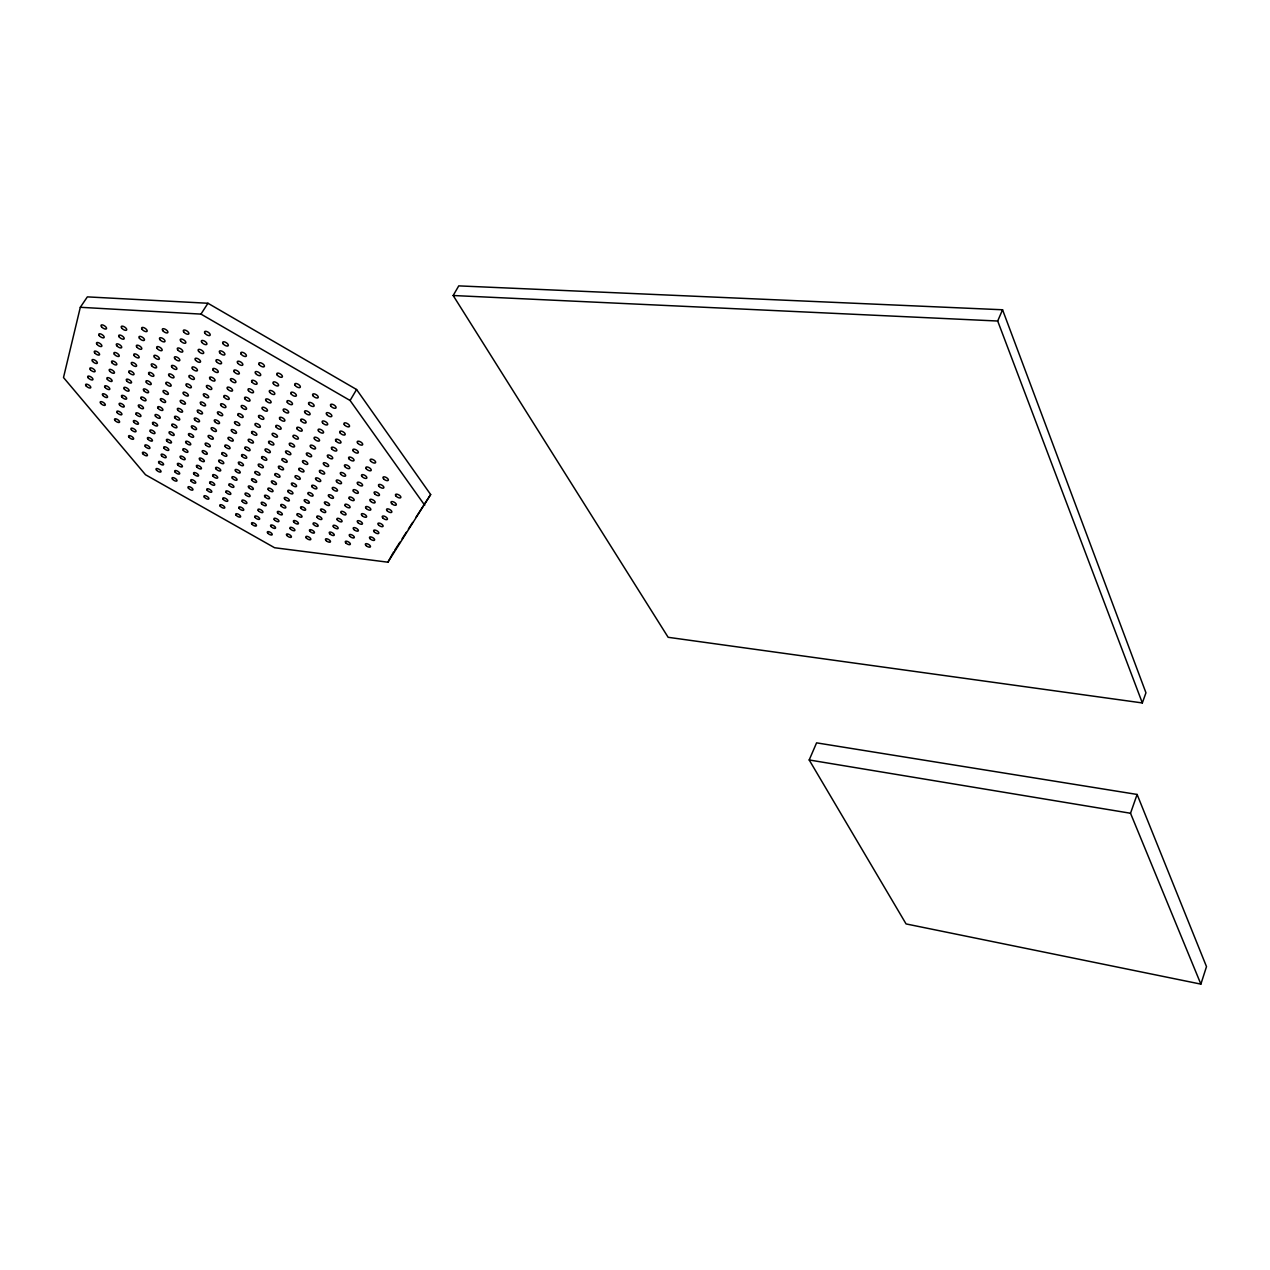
<?xml version="1.0" encoding="UTF-8"?>
<svg xmlns="http://www.w3.org/2000/svg" width="1270" height="1270" viewBox="0 0 1270 1270"><rect width="100%" height="100%" fill="white"/><g stroke="black" fill="none" stroke-linecap="round" stroke-linejoin="round"><path stroke-width="1.5" d="M80.312 307.292L63.5 377.539L145.51 474.742L274.574 547.735L387.906 562.197L430.657 494.554L356.568 389.509L207.947 303.26L87.36 296.878L80.312 307.292L200.962 314.103L350.091 400.494L424.704 505.254M1200.88 984.123L1206.5 966.629L1137.11 794.448L816.578 742.855L809.196 759.968L906.066 923.925L1200.88 984.123L1130.522 813.26L1137.11 794.448M1142.333 702.945L1145.953 692.785L1002.554 309.769L458.756 285.877L453.168 295.513L668.147 637.302L1142.333 702.945L997.696 321.024L1002.554 309.769M387.906 562.197L393.605 551.974M350.091 400.494L356.568 389.509M200.962 314.103L207.947 303.26M394.668 550.339L399.955 542.131M402.082 538.861L406.305 532.289M408.432 529.019L412.655 522.446M415.83 517.525L430.657 494.554M453.168 295.513L997.696 321.024M809.196 759.968L1130.522 813.26M366.109 545.608A2.889 1.222 29.3 0 0 370.427 546.846A2.889 1.222 29.3 0 0 367.22 543.798A2.889 1.222 29.3 0 0 366.109 545.608M268.954 442.881A3.048 1.318 31 0 0 273.637 444.881A3.048 1.318 31 0 0 271.081 441.547A3.048 1.318 31 0 0 268.954 442.881M396.224 496.3A3.048 1.349 29.5 0 0 400.796 497.57A3.048 1.349 29.5 0 0 397.462 494.3A3.048 1.349 29.5 0 0 396.224 496.3M383.715 478.996A3.08 1.381 29.7 0 0 388.318 480.266A3.08 1.381 29.7 0 0 384.921 476.948A3.08 1.381 29.7 0 0 383.715 478.996M370.522 460.867A3.111 1.397 30 0 0 375.333 462.915A3.111 1.397 30 0 0 372.888 459.534A3.111 1.397 30 0 0 370.522 460.867M357.537 442.928A3.143 1.429 30.3 0 0 362.379 444.992A3.143 1.429 30.3 0 0 359.886 441.547A3.143 1.429 30.3 0 0 357.537 442.928M344.313 424.656A3.175 1.445 30.6 0 0 349.202 426.736A3.175 1.445 30.6 0 0 346.662 423.212A3.175 1.445 30.6 0 0 344.313 424.656M330.835 406.051A3.207 1.476 31 0 0 335.772 408.13A3.207 1.476 31 0 0 333.184 404.558A3.207 1.476 31 0 0 330.835 406.051M387.302 510.921A3 1.318 29.4 0 0 391.795 512.191A3 1.318 29.4 0 0 388.493 508.984A3 1.318 29.4 0 0 387.302 510.921M391.731 503.666A3.016 1.333 29.4 0 0 396.256 504.936A3.016 1.333 29.4 0 0 392.938 501.698A3.016 1.333 29.4 0 0 391.731 503.666M374.888 494.014A3.032 1.333 29.7 0 0 379.412 495.268A3.032 1.333 29.7 0 0 376.079 492.014A3.032 1.333 29.7 0 0 374.888 494.014M379.27 486.553A3.048 1.349 29.7 0 0 383.826 487.823A3.048 1.349 29.7 0 0 380.46 484.537A3.048 1.349 29.7 0 0 379.27 486.553M361.823 476.298A3.064 1.365 30 0 0 366.554 478.314A3.064 1.365 30 0 0 364.125 474.996A3.064 1.365 30 0 0 361.823 476.298M366.141 468.646A3.08 1.381 30 0 0 370.903 470.678A3.08 1.381 30 0 0 368.475 467.328A3.08 1.381 30 0 0 366.141 468.646M348.964 458.772A3.096 1.381 30.2 0 0 353.727 460.804A3.096 1.381 30.2 0 0 351.266 457.422A3.096 1.381 30.2 0 0 348.964 458.772M353.203 450.913A3.111 1.397 30.3 0 0 358.029 452.961A3.111 1.397 30.3 0 0 355.552 449.548A3.111 1.397 30.3 0 0 353.203 450.913M335.867 440.912A3.127 1.397 30.5 0 0 340.677 442.976A3.127 1.397 30.5 0 0 338.169 439.531A3.127 1.397 30.5 0 0 335.867 440.912M340.058 432.848A3.143 1.429 30.6 0 0 344.9 434.911A3.143 1.429 30.6 0 0 342.376 431.435A3.143 1.429 30.6 0 0 340.058 432.848M322.532 422.751A3.159 1.429 30.8 0 0 327.39 424.815A3.159 1.429 30.8 0 0 324.834 421.322A3.159 1.429 30.8 0 0 322.532 422.751M326.644 414.464A3.175 1.445 30.9 0 0 331.549 416.544A3.175 1.445 30.9 0 0 328.978 413.004A3.175 1.445 30.9 0 0 326.644 414.464M308.943 404.241A3.191 1.445 31.2 0 0 313.849 406.321A3.191 1.445 31.2 0 0 311.245 402.765A3.191 1.445 31.2 0 0 308.943 404.241M312.991 395.732A3.207 1.476 31.2 0 0 317.945 397.827A3.207 1.476 31.2 0 0 315.325 394.224A3.207 1.476 31.2 0 0 312.991 395.732M295.116 385.397A3.223 1.476 31.5 0 0 300.053 387.493A3.223 1.476 31.5 0 0 297.402 383.858A3.223 1.476 31.5 0 0 295.116 385.397M378.635 525.097A2.953 1.27 29.3 0 0 383.064 526.351A2.953 1.27 29.3 0 0 379.793 523.224A2.953 1.27 29.3 0 0 378.635 525.097M382.937 518.065A2.969 1.302 29.4 0 0 387.398 519.319A2.969 1.302 29.4 0 0 384.111 516.144A2.969 1.302 29.4 0 0 382.937 518.065M366.331 508.572A2.984 1.302 29.6 0 0 370.792 509.826A2.984 1.302 29.6 0 0 367.49 506.635A2.984 1.302 29.6 0 0 366.331 508.572M370.586 501.332A3 1.318 29.6 0 0 375.079 502.603A3 1.318 29.6 0 0 371.745 499.38A3 1.318 29.6 0 0 370.586 501.332M353.393 491.252A3.016 1.318 29.9 0 0 358.045 493.236A3.016 1.318 29.9 0 0 355.648 489.998A3.016 1.318 29.9 0 0 353.393 491.252M357.568 483.822A3.032 1.333 29.9 0 0 362.267 485.839A3.032 1.333 29.9 0 0 359.854 482.552A3.032 1.333 29.9 0 0 357.568 483.822M340.646 474.123A3.048 1.333 30.2 0 0 345.345 476.123A3.048 1.333 30.2 0 0 342.9 472.837A3.048 1.333 30.2 0 0 340.646 474.123M344.773 466.503A3.064 1.365 30.2 0 0 349.504 468.519A3.064 1.365 30.2 0 0 347.059 465.185A3.064 1.365 30.2 0 0 344.773 466.503M327.676 456.692A3.08 1.365 30.4 0 0 332.423 458.708A3.08 1.365 30.4 0 0 329.93 455.358A3.08 1.365 30.4 0 0 327.676 456.692M331.74 448.866A3.096 1.381 30.5 0 0 336.518 450.898A3.096 1.381 30.5 0 0 334.01 447.5A3.096 1.381 30.5 0 0 331.74 448.866M314.468 438.944A3.111 1.381 30.7 0 0 319.262 440.976A3.111 1.381 30.7 0 0 316.722 437.563A3.111 1.381 30.7 0 0 314.468 438.944M318.468 430.911A3.127 1.413 30.8 0 0 323.294 432.959A3.127 1.413 30.8 0 0 320.738 429.498A3.127 1.413 30.8 0 0 318.468 430.911M301.038 420.862A3.143 1.413 31 0 0 305.848 422.91A3.143 1.413 31 0 0 303.276 419.449A3.143 1.413 31 0 0 301.038 420.862M304.959 412.623A3.159 1.429 31.1 0 0 309.816 414.687A3.159 1.429 31.1 0 0 307.229 411.162A3.159 1.429 31.1 0 0 304.959 412.623M287.353 402.463A3.175 1.429 31.4 0 0 292.211 404.527A3.175 1.429 31.4 0 0 289.592 400.987A3.175 1.429 31.4 0 0 287.353 402.463M291.195 394.002A3.191 1.46 31.4 0 0 296.101 396.081A3.191 1.46 31.4 0 0 293.465 392.493A3.191 1.46 31.4 0 0 291.195 394.002M273.415 383.73A3.207 1.46 31.7 0 0 278.305 385.81A3.207 1.46 31.7 0 0 275.638 382.206A3.207 1.46 31.7 0 0 273.415 383.73M277.193 375.031A3.238 1.476 31.8 0 0 282.13 377.126A3.238 1.476 31.8 0 0 279.448 373.475A3.238 1.476 31.8 0 0 277.193 375.031M259.207 364.633A3.238 1.476 32 0 0 264.16 366.728A3.238 1.476 32 0 0 261.43 363.061A3.238 1.476 32 0 0 259.207 364.633M370.221 538.861A2.905 1.238 29.3 0 0 374.571 540.115A2.905 1.238 29.3 0 0 371.348 537.035A2.905 1.238 29.3 0 0 370.221 538.861M374.396 532.035A2.937 1.254 29.3 0 0 378.793 533.289A2.937 1.254 29.3 0 0 375.539 530.177A2.937 1.254 29.3 0 0 374.396 532.035M358.029 522.7A2.937 1.254 29.5 0 0 362.41 523.938A2.937 1.254 29.5 0 0 359.14 520.811A2.937 1.254 29.5 0 0 358.029 522.7M362.156 515.683A2.953 1.27 29.6 0 0 366.57 516.938A2.953 1.27 29.6 0 0 363.284 513.778A2.953 1.27 29.6 0 0 362.156 515.683M345.202 505.762A2.969 1.286 29.8 0 0 349.79 507.73A2.969 1.286 29.8 0 0 347.424 504.555A2.969 1.286 29.8 0 0 345.202 505.762M349.266 498.554A2.984 1.302 29.8 0 0 353.885 500.539A2.984 1.302 29.8 0 0 351.504 497.332A2.984 1.302 29.8 0 0 349.266 498.554M332.581 489.014A3 1.302 30.1 0 0 337.217 490.998A3 1.302 30.1 0 0 334.788 487.775A3 1.302 30.1 0 0 332.581 489.014M336.582 481.616A3.016 1.318 30.1 0 0 341.249 483.616A3.016 1.318 30.1 0 0 338.82 480.362A3.016 1.318 30.1 0 0 336.582 481.616M319.738 471.98A3.032 1.318 30.3 0 0 324.406 473.964A3.032 1.318 30.3 0 0 321.945 470.694A3.032 1.318 30.3 0 0 319.738 471.98M323.675 464.391A3.048 1.333 30.4 0 0 328.374 466.392A3.048 1.333 30.4 0 0 325.914 463.074A3.048 1.333 30.4 0 0 323.675 464.391M306.673 454.628A3.064 1.349 30.6 0 0 311.372 456.644A3.064 1.349 30.6 0 0 308.864 453.311A3.064 1.349 30.6 0 0 306.673 454.628M310.547 446.849A3.08 1.365 30.7 0 0 315.277 448.866A3.08 1.365 30.7 0 0 312.769 445.484A3.08 1.365 30.7 0 0 310.547 446.849M293.37 436.975A3.096 1.365 30.9 0 0 298.117 439.007A3.096 1.365 30.9 0 0 295.561 435.61A3.096 1.365 30.9 0 0 293.37 436.975M297.164 428.99A3.111 1.381 31 0 0 301.958 431.022A3.111 1.381 31 0 0 299.387 427.593A3.111 1.381 31 0 0 297.164 428.99M279.829 419.005A3.127 1.381 31.2 0 0 284.607 421.053A3.127 1.381 31.2 0 0 282.003 417.592A3.127 1.381 31.2 0 0 279.829 419.005M283.559 410.797A3.143 1.413 31.3 0 0 288.385 412.861A3.143 1.413 31.3 0 0 285.766 409.353A3.143 1.413 31.3 0 0 283.559 410.797M266.033 400.717A3.159 1.413 31.5 0 0 270.859 402.765A3.159 1.413 31.5 0 0 268.208 399.24A3.159 1.413 31.5 0 0 266.033 400.717M269.684 392.287A3.175 1.429 31.6 0 0 274.558 394.351A3.175 1.429 31.6 0 0 271.891 390.795A3.175 1.429 31.6 0 0 269.684 392.287M251.984 382.079A3.191 1.429 31.8 0 0 256.858 384.143A3.191 1.429 31.8 0 0 254.159 380.571A3.191 1.429 31.8 0 0 251.984 382.079M255.572 373.428A3.223 1.46 31.9 0 0 260.477 375.507A3.223 1.46 31.9 0 0 257.762 371.888A3.223 1.46 31.9 0 0 255.572 373.428M237.696 363.109A3.223 1.46 32.2 0 0 242.602 365.188A3.223 1.46 32.2 0 0 239.855 361.537A3.223 1.46 32.2 0 0 237.696 363.109M241.189 354.219A3.254 1.476 32.3 0 0 246.142 356.314A3.254 1.476 32.3 0 0 243.38 352.615A3.254 1.476 32.3 0 0 241.189 354.219M223.123 343.773A3.27 1.476 32.5 0 0 228.076 345.869A3.27 1.476 32.5 0 0 225.266 342.154A3.27 1.476 32.5 0 0 223.123 343.773M349.98 536.416A2.889 1.222 29.5 0 0 354.282 537.654A2.889 1.222 29.5 0 0 351.06 534.591A2.889 1.222 29.5 0 0 349.98 536.416M353.981 529.606A2.921 1.238 29.5 0 0 358.315 530.844A2.921 1.238 29.5 0 0 355.076 527.748A2.921 1.238 29.5 0 0 353.981 529.606M337.264 519.843A2.921 1.238 29.7 0 0 341.789 521.779A2.921 1.238 29.7 0 0 339.423 518.684A2.921 1.238 29.7 0 0 337.264 519.843M341.201 512.858A2.937 1.254 29.8 0 0 345.757 514.81A2.937 1.254 29.8 0 0 343.392 511.683A2.937 1.254 29.8 0 0 341.201 512.858M324.755 503.46A2.953 1.254 30 0 0 329.311 505.412A2.953 1.254 30 0 0 326.914 502.269A2.953 1.254 30 0 0 324.755 503.46M328.644 496.3A2.969 1.286 30 0 0 333.232 498.253A2.969 1.286 30 0 0 330.819 495.078A2.969 1.286 30 0 0 328.644 496.3M312.039 486.807A2.984 1.286 30.3 0 0 316.627 488.775A2.984 1.286 30.3 0 0 314.198 485.569A2.984 1.286 30.3 0 0 312.039 486.807M315.865 479.441A3 1.302 30.3 0 0 320.484 481.425A3 1.302 30.3 0 0 318.04 478.187A3 1.302 30.3 0 0 315.865 479.441M299.101 469.852A3.016 1.302 30.5 0 0 303.736 471.837A3.016 1.302 30.5 0 0 301.244 468.582A3.016 1.302 30.5 0 0 299.101 469.852M302.847 462.296A3.032 1.318 30.6 0 0 307.515 464.296A3.032 1.318 30.6 0 0 305.022 460.994A3.032 1.318 30.6 0 0 302.847 462.296M285.925 452.596A3.048 1.318 30.8 0 0 290.592 454.596A3.048 1.318 30.8 0 0 288.068 451.279A3.048 1.318 30.8 0 0 285.925 452.596M289.623 444.849A3.064 1.349 30.9 0 0 294.322 446.865A3.064 1.349 30.9 0 0 291.783 443.5A3.064 1.349 30.9 0 0 289.623 444.849M272.526 435.054A3.08 1.349 31.1 0 0 277.241 437.055A3.08 1.349 31.1 0 0 274.669 433.673A3.08 1.349 31.1 0 0 272.526 435.054M276.146 427.085A3.096 1.365 31.2 0 0 280.892 429.117A3.096 1.365 31.2 0 0 278.305 425.704A3.096 1.365 31.2 0 0 276.146 427.085M258.889 417.179A3.111 1.365 31.4 0 0 263.636 419.195A3.111 1.365 31.4 0 0 261.017 415.766A3.111 1.365 31.4 0 0 258.889 417.179M262.43 409.003A3.127 1.381 31.5 0 0 267.224 411.051A3.127 1.381 31.5 0 0 264.589 407.575A3.127 1.381 31.5 0 0 262.43 409.003M244.999 398.986A3.143 1.381 31.7 0 0 249.777 401.018A3.143 1.381 31.7 0 0 247.126 397.526A3.143 1.381 31.7 0 0 244.999 398.986M248.46 390.604A3.159 1.413 31.8 0 0 253.286 392.652A3.159 1.413 31.8 0 0 250.619 389.112A3.159 1.413 31.8 0 0 248.46 390.604M230.854 380.46A3.175 1.413 32 0 0 235.68 382.508A3.175 1.413 32 0 0 232.966 378.952A3.175 1.413 32 0 0 230.854 380.46M234.251 371.856A3.207 1.429 32.1 0 0 239.109 373.92A3.207 1.429 32.1 0 0 236.379 370.316A3.207 1.429 32.1 0 0 234.251 371.856M216.456 361.601A3.207 1.429 32.3 0 0 221.329 363.664A3.207 1.429 32.3 0 0 218.567 360.029A3.207 1.429 32.3 0 0 216.456 361.601M219.758 352.758A3.238 1.46 32.4 0 0 224.663 354.838A3.238 1.46 32.4 0 0 221.885 351.171A3.238 1.46 32.4 0 0 219.758 352.758M201.787 342.376A3.254 1.46 32.7 0 0 206.692 344.456A3.254 1.46 32.7 0 0 203.883 340.773A3.254 1.46 32.7 0 0 201.787 342.376M205.01 333.311A3.27 1.476 32.8 0 0 209.963 335.407A3.27 1.476 32.8 0 0 207.121 331.66A3.27 1.476 32.8 0 0 205.01 333.311M346.027 543.115A2.873 1.206 29.4 0 0 350.314 544.354A2.873 1.206 29.4 0 0 347.091 541.322A2.873 1.206 29.4 0 0 346.027 543.115M329.978 533.987A2.873 1.206 29.7 0 0 334.248 535.21A2.873 1.206 29.7 0 0 331.01 532.178A2.873 1.206 29.7 0 0 329.978 533.987M333.375 526.732A2.905 1.222 29.7 0 0 337.868 528.669A2.905 1.222 29.7 0 0 335.518 525.605A2.905 1.222 29.7 0 0 333.375 526.732M317.167 517.493A2.905 1.222 29.9 0 0 321.643 519.43A2.905 1.222 29.9 0 0 319.278 516.35A2.905 1.222 29.9 0 0 317.167 517.493M320.929 510.54A2.937 1.238 29.9 0 0 325.453 512.477A2.937 1.238 29.9 0 0 323.072 509.365A2.937 1.238 29.9 0 0 320.929 510.54M304.562 501.206A2.937 1.238 30.2 0 0 309.086 503.142A2.937 1.238 30.2 0 0 306.673 500.015A2.937 1.238 30.2 0 0 304.562 501.206M308.277 494.062A2.953 1.27 30.2 0 0 312.833 496.014A2.953 1.27 30.2 0 0 310.404 492.839A2.953 1.27 30.2 0 0 308.277 494.062M291.751 484.632A2.969 1.27 30.4 0 0 296.307 486.585A2.969 1.27 30.4 0 0 293.862 483.394A2.969 1.27 30.4 0 0 291.751 484.632M295.402 477.298A2.984 1.286 30.5 0 0 299.99 479.266A2.984 1.286 30.5 0 0 297.529 476.044A2.984 1.286 30.5 0 0 295.402 477.298M278.717 467.757A3 1.286 30.7 0 0 283.305 469.725A3 1.286 30.7 0 0 280.813 466.487A3 1.286 30.7 0 0 278.717 467.757M282.289 460.232A3.016 1.302 30.7 0 0 286.925 462.216A3.016 1.302 30.7 0 0 284.416 458.946A3.016 1.302 30.7 0 0 282.289 460.232M265.446 450.596A3.032 1.302 31 0 0 270.081 452.58A3.032 1.302 31 0 0 267.541 449.278A3.032 1.302 31 0 0 265.446 450.596M251.952 433.133A3.064 1.318 31.3 0 0 256.635 435.134A3.064 1.318 31.3 0 0 254.048 431.784A3.064 1.318 31.3 0 0 251.952 433.133M255.397 425.228A3.08 1.349 31.3 0 0 260.096 427.228A3.08 1.349 31.3 0 0 257.508 423.831A3.08 1.349 31.3 0 0 255.397 425.228M238.22 415.369A3.096 1.349 31.6 0 0 242.935 417.37A3.096 1.349 31.6 0 0 240.3 413.956A3.096 1.349 31.6 0 0 238.22 415.369M241.586 407.241A3.111 1.365 31.6 0 0 246.332 409.257A3.111 1.365 31.6 0 0 243.681 405.813A3.111 1.365 31.6 0 0 241.586 407.241M224.234 397.272A3.127 1.365 31.9 0 0 228.981 399.304A3.127 1.365 31.9 0 0 226.298 395.827A3.127 1.365 31.9 0 0 224.234 397.272M227.52 388.938A3.143 1.397 31.9 0 0 232.315 390.969A3.143 1.397 31.9 0 0 229.616 387.445A3.143 1.397 31.9 0 0 227.52 388.938M209.994 378.857A3.159 1.397 32.2 0 0 214.789 380.905A3.159 1.397 32.2 0 0 212.058 377.349A3.159 1.397 32.2 0 0 209.994 378.857M213.201 370.3A3.191 1.413 32.3 0 0 218.027 372.348A3.191 1.413 32.3 0 0 215.281 368.76A3.191 1.413 32.3 0 0 213.201 370.3M195.501 360.108A3.191 1.413 32.5 0 0 200.327 362.156A3.191 1.413 32.5 0 0 197.548 358.553A3.191 1.413 32.5 0 0 195.501 360.108M198.612 351.314A3.223 1.429 32.6 0 0 203.486 353.377A3.223 1.429 32.6 0 0 200.692 349.726A3.223 1.429 32.6 0 0 198.612 351.314M183.769 331.978A3.254 1.46 32.9 0 0 188.674 334.058A3.254 1.46 32.9 0 0 185.833 330.343A3.254 1.46 32.9 0 0 183.769 331.978M326.199 540.671A2.857 1.191 29.6 0 0 330.438 541.909A2.857 1.191 29.6 0 0 327.215 538.893A2.857 1.191 29.6 0 0 326.199 540.671M309.785 531.13A2.873 1.191 29.8 0 0 314.198 533.035A2.873 1.191 29.8 0 0 311.849 530.019A2.873 1.191 29.8 0 0 309.785 531.13M313.452 524.367A2.889 1.206 29.9 0 0 317.897 526.288A2.889 1.206 29.9 0 0 315.531 523.24A2.889 1.206 29.9 0 0 313.452 524.367M297.307 515.191A2.889 1.206 30.1 0 0 301.768 517.096A2.889 1.206 30.1 0 0 299.371 514.033A2.889 1.206 30.1 0 0 297.307 515.191M300.911 508.238A2.921 1.222 30.1 0 0 305.403 510.175A2.921 1.222 30.1 0 0 302.99 507.079A2.921 1.222 30.1 0 0 300.911 508.238M284.623 498.967A2.921 1.222 30.3 0 0 289.115 500.888A2.921 1.222 30.3 0 0 286.671 497.776A2.921 1.222 30.3 0 0 284.623 498.967M288.163 491.855A2.937 1.238 30.4 0 0 292.687 493.792A2.937 1.238 30.4 0 0 290.243 490.633A2.937 1.238 30.4 0 0 288.163 491.855M271.716 482.473A2.953 1.254 30.6 0 0 276.241 484.41A2.953 1.254 30.6 0 0 273.764 481.251A2.953 1.254 30.6 0 0 271.716 482.473M275.193 475.17A2.969 1.27 30.6 0 0 279.749 477.123A2.969 1.27 30.6 0 0 277.257 473.916A2.969 1.27 30.6 0 0 275.193 475.17M258.588 465.693A2.984 1.27 30.9 0 0 263.144 467.646A2.984 1.27 30.9 0 0 260.636 464.423A2.984 1.27 30.9 0 0 258.588 465.693M261.985 458.2A3 1.286 30.9 0 0 266.589 460.169A3 1.286 30.9 0 0 264.065 456.914A3 1.286 30.9 0 0 261.985 458.2M245.237 448.627A3.016 1.286 31.1 0 0 249.841 450.596A3.016 1.286 31.1 0 0 247.269 447.31A3.016 1.286 31.1 0 0 245.237 448.627M248.571 440.944A3.032 1.302 31.2 0 0 253.206 442.928A3.032 1.302 31.2 0 0 250.634 439.611A3.032 1.302 31.2 0 0 248.571 440.944M231.648 431.26A3.048 1.302 31.4 0 0 236.284 433.245A3.048 1.302 31.4 0 0 233.68 429.895A3.048 1.302 31.4 0 0 231.648 431.26M234.902 423.37A3.064 1.333 31.5 0 0 239.585 425.371A3.064 1.333 31.5 0 0 236.966 421.989A3.064 1.333 31.5 0 0 234.902 423.37M217.821 413.575A3.08 1.333 31.7 0 0 222.488 415.576A3.08 1.333 31.7 0 0 219.837 412.178A3.08 1.333 31.7 0 0 217.821 413.575M220.996 405.495A3.096 1.349 31.8 0 0 225.711 407.495A3.096 1.349 31.8 0 0 223.044 404.066A3.096 1.349 31.8 0 0 220.996 405.495M203.74 395.589A3.111 1.349 32 0 0 208.455 397.605A3.111 1.349 32 0 0 205.756 394.144A3.111 1.349 32 0 0 203.74 395.589M206.835 387.286A3.127 1.365 32.1 0 0 211.598 389.318A3.127 1.365 32.1 0 0 208.883 385.81A3.127 1.365 32.1 0 0 206.835 387.286M189.405 377.285A3.143 1.365 32.3 0 0 194.167 379.301A3.143 1.365 32.3 0 0 191.421 375.777A3.143 1.365 32.3 0 0 189.405 377.285M192.437 368.76A3.175 1.397 32.4 0 0 197.231 370.792A3.175 1.397 32.4 0 0 194.469 367.236A3.175 1.397 32.4 0 0 192.437 368.76M174.815 358.632A3.175 1.397 32.6 0 0 179.626 360.664A3.175 1.397 32.6 0 0 176.816 357.092A3.175 1.397 32.6 0 0 174.815 358.632M177.752 349.885A3.207 1.413 32.7 0 0 182.594 351.933A3.207 1.413 32.7 0 0 179.768 348.313A3.207 1.413 32.7 0 0 177.752 349.885M159.972 339.646A3.223 1.413 33 0 0 164.798 341.693A3.223 1.413 33 0 0 161.957 338.042A3.223 1.413 33 0 0 159.972 339.646M162.814 330.676A3.238 1.429 33 0 0 167.688 332.74A3.238 1.429 33 0 0 164.814 329.041A3.238 1.429 33 0 0 162.814 330.676M306.165 537.797A2.842 1.175 29.8 0 0 310.563 539.686A2.842 1.175 29.8 0 0 308.229 536.702A2.842 1.175 29.8 0 0 306.165 537.797M290.258 528.764A2.857 1.175 30 0 0 294.64 530.654A2.857 1.175 30 0 0 292.275 527.653A2.857 1.175 30 0 0 290.258 528.764M293.751 522.018A2.873 1.191 30 0 0 298.18 523.923A2.873 1.191 30 0 0 295.799 520.89A2.873 1.191 30 0 0 293.751 522.018M277.685 512.889A2.873 1.191 30.2 0 0 282.115 514.794A2.873 1.191 30.2 0 0 279.702 511.746A2.873 1.191 30.2 0 0 277.685 512.889M281.13 505.984A2.905 1.206 30.3 0 0 285.591 507.905A2.905 1.206 30.3 0 0 283.162 504.809A2.905 1.206 30.3 0 0 281.13 505.984M264.906 496.76A2.905 1.206 30.5 0 0 269.367 498.681A2.905 1.206 30.5 0 0 266.922 495.57A2.905 1.206 30.5 0 0 264.906 496.76M268.287 489.664A2.937 1.222 30.5 0 0 272.78 491.601A2.937 1.222 30.5 0 0 270.32 488.458A2.937 1.222 30.5 0 0 268.287 489.664M251.92 480.346A2.937 1.222 30.8 0 0 256.413 482.282A2.937 1.222 30.8 0 0 253.921 479.123A2.937 1.222 30.8 0 0 251.92 480.346M255.222 473.075A2.953 1.254 30.8 0 0 259.763 475.012A2.953 1.254 30.8 0 0 257.254 471.821A2.953 1.254 30.8 0 0 255.222 473.075M238.712 463.661A2.969 1.254 31 0 0 243.237 465.598A2.969 1.254 31 0 0 240.697 462.391A2.969 1.254 31 0 0 238.712 463.661M241.951 456.2A2.984 1.27 31.1 0 0 246.507 458.153A2.984 1.27 31.1 0 0 243.967 454.898A2.984 1.27 31.1 0 0 241.951 456.2M225.266 446.675A3 1.27 31.3 0 0 229.838 448.627A3 1.27 31.3 0 0 227.251 445.357A3 1.27 31.3 0 0 225.266 446.675M228.425 439.023A3.016 1.286 31.4 0 0 233.029 440.992A3.016 1.286 31.4 0 0 230.441 437.69A3.016 1.286 31.4 0 0 228.425 439.023M211.582 429.403A3.032 1.286 31.6 0 0 216.186 431.371A3.032 1.286 31.6 0 0 213.566 428.038A3.032 1.286 31.6 0 0 211.582 429.403M214.678 421.545A3.048 1.302 31.6 0 0 219.313 423.529A3.048 1.302 31.6 0 0 216.678 420.179A3.048 1.302 31.6 0 0 214.678 421.545M197.675 411.813A3.064 1.302 31.9 0 0 202.311 413.798A3.064 1.302 31.9 0 0 199.644 410.416A3.064 1.302 31.9 0 0 197.675 411.813M200.676 403.765A3.08 1.333 31.9 0 0 205.359 405.765A3.08 1.333 31.9 0 0 202.676 402.336A3.08 1.333 31.9 0 0 200.676 403.765M183.499 393.922A3.096 1.333 32.2 0 0 188.182 395.923A3.096 1.333 32.2 0 0 185.468 392.478A3.096 1.333 32.2 0 0 183.499 393.922M186.436 385.667A3.127 1.349 32.2 0 0 191.151 387.683A3.127 1.349 32.2 0 0 188.42 384.191A3.127 1.349 32.2 0 0 186.436 385.667M169.085 375.714A3.127 1.349 32.5 0 0 173.815 377.73A3.127 1.349 32.5 0 0 171.053 374.221A3.127 1.349 32.5 0 0 169.085 375.714M171.926 367.236A3.159 1.365 32.5 0 0 176.689 369.268A3.159 1.365 32.5 0 0 173.911 365.728A3.159 1.365 32.5 0 0 171.926 367.236M154.416 357.188A3.159 1.365 32.8 0 0 159.179 359.204A3.159 1.365 32.8 0 0 156.353 355.632A3.159 1.365 32.8 0 0 154.416 357.188M157.162 348.488A3.191 1.397 32.9 0 0 161.973 350.52A3.191 1.397 32.9 0 0 159.131 346.916A3.191 1.397 32.9 0 0 157.162 348.488M139.462 338.312A3.207 1.397 33.1 0 0 144.272 340.344A3.207 1.397 33.1 0 0 141.399 336.709A3.207 1.397 33.1 0 0 139.462 338.312M142.129 329.374A3.223 1.413 33.2 0 0 146.971 331.422A3.223 1.413 33.2 0 0 144.082 327.755A3.223 1.413 33.2 0 0 142.129 329.374M286.798 535.416A2.826 1.159 30 0 0 291.163 537.289A2.826 1.159 30 0 0 288.814 534.321A2.826 1.159 30 0 0 286.798 535.416M270.954 526.431A2.842 1.159 30.2 0 0 275.32 528.304A2.842 1.159 30.2 0 0 272.939 525.32A2.842 1.159 30.2 0 0 270.954 526.431M274.304 519.716A2.857 1.175 30.2 0 0 278.686 521.605A2.857 1.175 30.2 0 0 276.304 518.589A2.857 1.175 30.2 0 0 274.304 519.716M258.302 510.635A2.873 1.175 30.4 0 0 262.699 512.524A2.873 1.175 30.4 0 0 260.286 509.492A2.873 1.175 30.4 0 0 258.302 510.635M261.588 503.745A2.889 1.191 30.4 0 0 266.017 505.65A2.889 1.191 30.4 0 0 263.573 502.587A2.889 1.191 30.4 0 0 261.588 503.745M245.443 494.57A2.889 1.191 30.6 0 0 249.873 496.475A2.889 1.191 30.6 0 0 247.412 493.395A2.889 1.191 30.6 0 0 245.443 494.57M248.666 487.505A2.921 1.206 30.7 0 0 253.127 489.426A2.921 1.206 30.7 0 0 250.65 486.315A2.921 1.206 30.7 0 0 248.666 487.505M232.362 478.25A2.921 1.206 30.9 0 0 236.839 480.155A2.921 1.206 30.9 0 0 234.331 477.028A2.921 1.206 30.9 0 0 232.362 478.25M235.522 470.995A2.953 1.238 31 0 0 240.014 472.932A2.953 1.238 31 0 0 237.49 469.757A2.953 1.238 31 0 0 235.522 470.995M219.075 461.645A2.953 1.238 31.2 0 0 223.568 463.566A2.953 1.238 31.2 0 0 221.028 460.375A2.953 1.238 31.2 0 0 219.075 461.645M222.139 454.215A2.969 1.254 31.2 0 0 226.679 456.152A2.969 1.254 31.2 0 0 224.107 452.93A2.969 1.254 31.2 0 0 222.139 454.215M205.549 444.738A2.984 1.254 31.4 0 0 210.074 446.691A2.984 1.254 31.4 0 0 207.486 443.436A2.984 1.254 31.4 0 0 205.549 444.738M208.534 437.134A3 1.27 31.5 0 0 213.106 439.087A3 1.27 31.5 0 0 210.502 435.8A3 1.27 31.5 0 0 208.534 437.134M191.786 427.561A3.016 1.27 31.7 0 0 196.358 429.514A3.016 1.27 31.7 0 0 193.723 426.212A3.016 1.27 31.7 0 0 191.786 427.561M194.707 419.751A3.032 1.286 31.8 0 0 199.311 421.719A3.032 1.286 31.8 0 0 196.659 418.37A3.032 1.286 31.8 0 0 194.707 419.751M177.784 410.083A3.048 1.286 32 0 0 182.388 412.051A3.048 1.286 32 0 0 179.705 408.686A3.048 1.286 32 0 0 177.784 410.083M180.626 402.066A3.08 1.302 32.1 0 0 185.261 404.05A3.08 1.302 32.1 0 0 182.562 400.653A3.08 1.302 32.1 0 0 180.626 402.066M163.528 392.287A3.08 1.302 32.3 0 0 168.18 394.272A3.08 1.302 32.3 0 0 165.449 390.842A3.08 1.302 32.3 0 0 163.528 392.287M166.291 384.064A3.111 1.333 32.4 0 0 170.974 386.064A3.111 1.333 32.4 0 0 168.227 382.603A3.111 1.333 32.4 0 0 166.291 384.064M149.034 374.174A3.111 1.333 32.6 0 0 153.718 376.174A3.111 1.333 32.6 0 0 150.939 372.697A3.111 1.333 32.6 0 0 149.034 374.174M151.701 365.744A3.143 1.349 32.7 0 0 156.416 367.76A3.143 1.349 32.7 0 0 153.622 364.236A3.143 1.349 32.7 0 0 151.701 365.744M134.271 355.743A3.159 1.349 32.9 0 0 139.001 357.759A3.159 1.349 32.9 0 0 136.16 354.219A3.159 1.349 32.9 0 0 134.271 355.743M136.843 347.091A3.175 1.365 33 0 0 141.605 349.123A3.175 1.365 33 0 0 138.763 345.535A3.175 1.365 33 0 0 136.843 347.091M119.237 336.979A3.191 1.365 33.2 0 0 124 339.011A3.191 1.365 33.2 0 0 121.126 335.391A3.191 1.365 33.2 0 0 119.237 336.979M121.73 328.104A3.207 1.397 33.3 0 0 126.524 330.137A3.207 1.397 33.3 0 0 123.634 326.485A3.207 1.397 33.3 0 0 121.73 328.104M267.668 533.051A2.826 1.143 30.1 0 0 271.986 534.924A2.826 1.143 30.1 0 0 269.621 531.971A2.826 1.143 30.1 0 0 267.668 533.051M251.889 524.113A2.826 1.143 30.3 0 0 256.222 525.986A2.826 1.143 30.3 0 0 253.825 523.018A2.826 1.143 30.3 0 0 251.889 524.113M255.079 517.43A2.842 1.159 30.4 0 0 259.445 519.303A2.842 1.159 30.4 0 0 257.032 516.303A2.842 1.159 30.4 0 0 255.079 517.43M239.157 508.397A2.857 1.159 30.5 0 0 243.523 510.286A2.857 1.159 30.5 0 0 241.078 507.254A2.857 1.159 30.5 0 0 239.157 508.397M242.284 501.539A2.873 1.175 30.6 0 0 246.682 503.428A2.873 1.175 30.6 0 0 244.221 500.38A2.873 1.175 30.6 0 0 242.284 501.539M226.219 492.427A2.889 1.175 30.8 0 0 230.616 494.316A2.889 1.175 30.8 0 0 228.14 491.236A2.889 1.175 30.8 0 0 226.219 492.427M229.267 485.378A2.905 1.191 30.8 0 0 233.696 487.283A2.905 1.191 30.8 0 0 231.203 484.188A2.905 1.191 30.8 0 0 229.267 485.378M213.058 476.171A2.905 1.191 31 0 0 217.487 478.076A2.905 1.191 31 0 0 214.963 474.948A2.905 1.191 31 0 0 213.058 476.171M216.043 468.963A2.937 1.206 31.1 0 0 220.504 470.868A2.937 1.206 31.1 0 0 217.98 467.709A2.937 1.206 31.1 0 0 216.043 468.963M199.676 459.645A2.937 1.206 31.3 0 0 204.137 461.566A2.937 1.206 31.3 0 0 201.581 458.391A2.937 1.206 31.3 0 0 199.676 459.645M202.581 452.247A2.969 1.238 31.4 0 0 207.089 454.184A2.969 1.238 31.4 0 0 204.518 450.977A2.969 1.238 31.4 0 0 202.581 452.247M186.071 442.849A2.969 1.238 31.6 0 0 190.564 444.77A2.969 1.238 31.6 0 0 187.96 441.547A2.969 1.238 31.6 0 0 186.071 442.849M188.897 435.261A3 1.254 31.6 0 0 193.437 437.197A3 1.254 31.6 0 0 190.817 433.927A3 1.254 31.6 0 0 188.897 435.261M172.228 425.752A3 1.254 31.8 0 0 176.768 427.688A3 1.254 31.8 0 0 174.101 424.402A3 1.254 31.8 0 0 172.228 425.752M174.974 417.973A3.032 1.27 31.9 0 0 179.562 419.925A3.032 1.27 31.9 0 0 176.879 416.608A3.032 1.27 31.9 0 0 174.974 417.973M158.131 408.353A3.032 1.27 32.1 0 0 162.719 410.321A3.032 1.27 32.1 0 0 160.02 406.971A3.032 1.27 32.1 0 0 158.131 408.353M160.814 400.383A3.064 1.286 32.2 0 0 165.433 402.352A3.064 1.286 32.2 0 0 162.703 398.97A3.064 1.286 32.2 0 0 160.814 400.383M143.812 390.668A3.064 1.286 32.4 0 0 148.415 392.636A3.064 1.286 32.4 0 0 145.669 389.239A3.064 1.286 32.4 0 0 143.812 390.668M146.399 382.476A3.096 1.318 32.5 0 0 151.051 384.461A3.096 1.318 32.5 0 0 148.288 381.032A3.096 1.318 32.5 0 0 146.399 382.476M129.222 372.65A3.096 1.318 32.7 0 0 133.874 374.634A3.096 1.318 32.7 0 0 131.08 371.173A3.096 1.318 32.7 0 0 129.222 372.65M131.731 364.268A3.127 1.333 32.8 0 0 136.414 366.268A3.127 1.333 32.8 0 0 133.604 362.76A3.127 1.333 32.8 0 0 131.731 364.268M114.379 354.33A3.143 1.333 33 0 0 119.078 356.33A3.143 1.333 33 0 0 116.221 352.806A3.143 1.333 33 0 0 114.379 354.33M116.792 345.726A3.159 1.349 33.1 0 0 121.523 347.742A3.159 1.349 33.1 0 0 118.65 344.17A3.159 1.349 33.1 0 0 116.792 345.726M99.282 335.677A3.175 1.349 33.3 0 0 104.013 337.693A3.175 1.349 33.3 0 0 101.108 334.105A3.175 1.349 33.3 0 0 99.282 335.677M101.584 326.85A3.207 1.365 33.4 0 0 106.362 328.866A3.207 1.365 33.4 0 0 103.441 325.231A3.207 1.365 33.4 0 0 101.584 326.85M236.077 515.16A2.826 1.143 30.5 0 0 240.411 517.033A2.826 1.143 30.5 0 0 237.982 514.048A2.826 1.143 30.5 0 0 236.077 515.16M220.234 506.19A2.842 1.143 30.7 0 0 224.568 508.063A2.842 1.143 30.7 0 0 222.123 505.047A2.842 1.143 30.7 0 0 220.234 506.19M223.202 499.348A2.857 1.159 30.7 0 0 227.568 501.237A2.857 1.159 30.7 0 0 225.108 498.189A2.857 1.159 30.7 0 0 223.202 499.348M207.216 490.283A2.873 1.159 30.9 0 0 211.582 492.173A2.873 1.159 30.9 0 0 209.09 489.109A2.873 1.159 30.9 0 0 207.216 490.283M210.106 483.283A2.889 1.175 31 0 0 214.519 485.172A2.889 1.175 31 0 0 212.011 482.076A2.889 1.175 31 0 0 210.106 483.283M193.977 474.123A2.905 1.175 31.2 0 0 198.374 476.012A2.905 1.175 31.2 0 0 195.834 472.9A2.905 1.175 31.2 0 0 193.977 474.123M196.802 466.931A2.921 1.191 31.2 0 0 201.247 468.836A2.921 1.191 31.2 0 0 198.691 465.693A2.921 1.191 31.2 0 0 196.802 466.931M180.515 457.676A2.921 1.191 31.4 0 0 184.96 459.581A2.921 1.191 31.4 0 0 182.372 456.422A2.921 1.191 31.4 0 0 180.515 457.676M183.277 450.31A2.953 1.222 31.5 0 0 187.738 452.231A2.953 1.222 31.5 0 0 185.15 449.04A2.953 1.222 31.5 0 0 183.277 450.31M166.83 440.96A2.953 1.222 31.7 0 0 171.307 442.881A2.953 1.222 31.7 0 0 168.672 439.658A2.953 1.222 31.7 0 0 166.83 440.96M169.497 433.403A2.984 1.238 31.8 0 0 174.006 435.34A2.984 1.238 31.8 0 0 171.371 432.086A2.984 1.238 31.8 0 0 169.497 433.403M152.908 423.958A2.984 1.238 32 0 0 157.416 425.894A2.984 1.238 32 0 0 154.75 422.624A2.984 1.238 32 0 0 152.908 423.958M155.496 416.211A3.016 1.254 32.1 0 0 160.052 418.163A3.016 1.254 32.1 0 0 157.353 414.845A3.016 1.254 32.1 0 0 155.496 416.211M138.748 406.654A3.016 1.254 32.3 0 0 143.288 408.607A3.016 1.254 32.3 0 0 140.573 405.273A3.016 1.254 32.3 0 0 138.748 406.654M141.256 398.716A3.048 1.27 32.3 0 0 145.844 400.685A3.048 1.27 32.3 0 0 143.097 397.32A3.048 1.27 32.3 0 0 141.256 398.716M124.333 389.065A3.048 1.27 32.5 0 0 128.921 391.017A3.048 1.27 32.5 0 0 126.159 387.636A3.048 1.27 32.5 0 0 124.333 389.065M126.762 380.921A3.08 1.286 32.6 0 0 131.381 382.889A3.08 1.286 32.6 0 0 128.603 379.476A3.08 1.286 32.6 0 0 126.762 380.921M109.68 371.157A3.096 1.286 32.8 0 0 114.3 373.126A3.096 1.286 32.8 0 0 111.474 369.681A3.096 1.286 32.8 0 0 109.68 371.157M112.014 362.807A3.111 1.318 32.9 0 0 116.665 364.792A3.111 1.318 32.9 0 0 113.84 361.315A3.111 1.318 32.9 0 0 112.014 362.807M94.758 352.933A3.127 1.318 33.1 0 0 99.409 354.917A3.127 1.318 33.1 0 0 96.552 351.409A3.127 1.318 33.1 0 0 94.758 352.933M96.996 344.376A3.143 1.333 33.2 0 0 101.695 346.377A3.143 1.333 33.2 0 0 98.806 342.821A3.143 1.333 33.2 0 0 96.996 344.376M204.359 497.205A2.842 1.143 30.9 0 0 208.693 499.062A2.842 1.143 30.9 0 0 206.216 496.046A2.842 1.143 30.9 0 0 204.359 497.205M188.436 488.188A2.857 1.143 31.1 0 0 192.77 490.045A2.857 1.143 31.1 0 0 190.262 487.013A2.857 1.143 31.1 0 0 188.436 488.188M191.183 481.203A2.873 1.159 31.1 0 0 195.564 483.076A2.873 1.159 31.1 0 0 193.04 480.012A2.873 1.159 31.1 0 0 191.183 481.203M175.117 472.091A2.889 1.159 31.3 0 0 179.499 473.98A2.889 1.159 31.3 0 0 176.943 470.884A2.889 1.159 31.3 0 0 175.117 472.091M177.8 464.931A2.905 1.175 31.4 0 0 182.213 466.836A2.905 1.175 31.4 0 0 179.641 463.709A2.905 1.175 31.4 0 0 177.8 464.931M161.592 455.739A2.921 1.175 31.6 0 0 165.989 457.629A2.921 1.175 31.6 0 0 163.401 454.485A2.921 1.175 31.6 0 0 161.592 455.739M164.179 448.405A2.937 1.191 31.6 0 0 168.624 450.31A2.937 1.191 31.6 0 0 166.021 447.135A2.937 1.191 31.6 0 0 164.179 448.405M147.828 439.103A2.937 1.206 31.8 0 0 152.257 441.007A2.937 1.206 31.8 0 0 149.622 437.817A2.937 1.206 31.8 0 0 147.828 439.103M150.352 431.578A2.969 1.222 31.9 0 0 154.813 433.499A2.969 1.222 31.9 0 0 152.162 430.276A2.969 1.222 31.9 0 0 150.352 431.578M133.826 422.196A2.969 1.222 32.1 0 0 138.303 424.101A2.969 1.222 32.1 0 0 135.62 420.862A2.969 1.222 32.1 0 0 133.826 422.196M136.271 414.48A3 1.238 32.2 0 0 140.78 416.417A3 1.238 32.2 0 0 138.081 413.131A3 1.238 32.2 0 0 136.271 414.48M119.586 404.987A3 1.238 32.4 0 0 124.095 406.908A3 1.238 32.4 0 0 121.364 403.606A3 1.238 32.4 0 0 119.586 404.987M121.936 397.081A3.032 1.254 32.5 0 0 126.492 399.034A3.032 1.254 32.5 0 0 123.746 395.684A3.032 1.254 32.5 0 0 121.936 397.081M105.108 387.477A3.048 1.254 32.7 0 0 109.649 389.43A3.048 1.254 32.7 0 0 106.87 386.064A3.048 1.254 32.7 0 0 105.108 387.477M107.378 379.381A3.064 1.27 32.7 0 0 111.95 381.333A3.064 1.27 32.7 0 0 109.157 377.936A3.064 1.27 32.7 0 0 107.378 379.381M90.361 369.681A3.08 1.27 32.9 0 0 94.948 371.634A3.08 1.27 32.9 0 0 92.123 368.205A3.08 1.27 32.9 0 0 90.361 369.681M92.551 361.363A3.096 1.286 33 0 0 97.171 363.331A3.096 1.286 33 0 0 94.313 359.87A3.096 1.286 33 0 0 92.551 361.363M172.482 479.155A2.857 1.143 31.3 0 0 176.832 481.012A2.857 1.143 31.3 0 0 174.292 477.964A2.857 1.143 31.3 0 0 172.482 479.155M156.496 470.09A2.873 1.143 31.4 0 0 160.845 471.964A2.873 1.143 31.4 0 0 158.274 468.884A2.873 1.143 31.4 0 0 156.496 470.09M159.02 462.963A2.889 1.159 31.5 0 0 163.401 464.852A2.889 1.159 31.5 0 0 160.814 461.74A2.889 1.159 31.5 0 0 159.02 462.963M142.891 453.819A2.905 1.159 31.7 0 0 147.256 455.692A2.905 1.159 31.7 0 0 144.653 452.564A2.905 1.159 31.7 0 0 142.891 453.819M145.336 446.516A2.921 1.175 31.8 0 0 149.749 448.405A2.921 1.175 31.8 0 0 147.13 445.246A2.921 1.175 31.8 0 0 145.336 446.516M129.048 437.261A2.937 1.175 32 0 0 133.461 439.166A2.937 1.175 32 0 0 130.81 435.975A2.937 1.175 32 0 0 129.048 437.261M114.983 420.433A2.969 1.206 32.2 0 0 119.428 422.354A2.969 1.206 32.2 0 0 116.729 419.116A2.969 1.206 32.2 0 0 114.983 420.433M117.269 412.766A2.984 1.222 32.3 0 0 121.745 414.687A2.984 1.222 32.3 0 0 119.031 411.417A2.984 1.222 32.3 0 0 117.269 412.766M100.663 403.32A3 1.222 32.5 0 0 105.156 405.241A3 1.222 32.5 0 0 102.41 401.955A3 1.222 32.5 0 0 100.663 403.32M102.87 395.462A3.016 1.238 32.6 0 0 107.378 397.399A3.016 1.238 32.6 0 0 104.616 394.065A3.016 1.238 32.6 0 0 102.87 395.462M86.106 385.921A3.032 1.238 32.8 0 0 90.63 387.858A3.032 1.238 32.8 0 0 87.836 384.508A3.032 1.238 32.8 0 0 86.106 385.921M88.217 377.857A3.048 1.254 32.8 0 0 92.773 379.809A3.048 1.254 32.8 0 0 89.964 376.412A3.048 1.254 32.8 0 0 88.217 377.857M131.413 429.784A2.953 1.206 32 0 0 135.858 431.689A2.953 1.206 32 0 0 133.191 428.466A2.953 1.206 32 0 0 131.413 429.784M180.737 341.011A3.238 1.429 32.8 0 0 185.611 343.075A3.238 1.429 32.8 0 0 182.785 339.392A3.238 1.429 32.8 0 0 180.737 341.011"/></g></svg>
